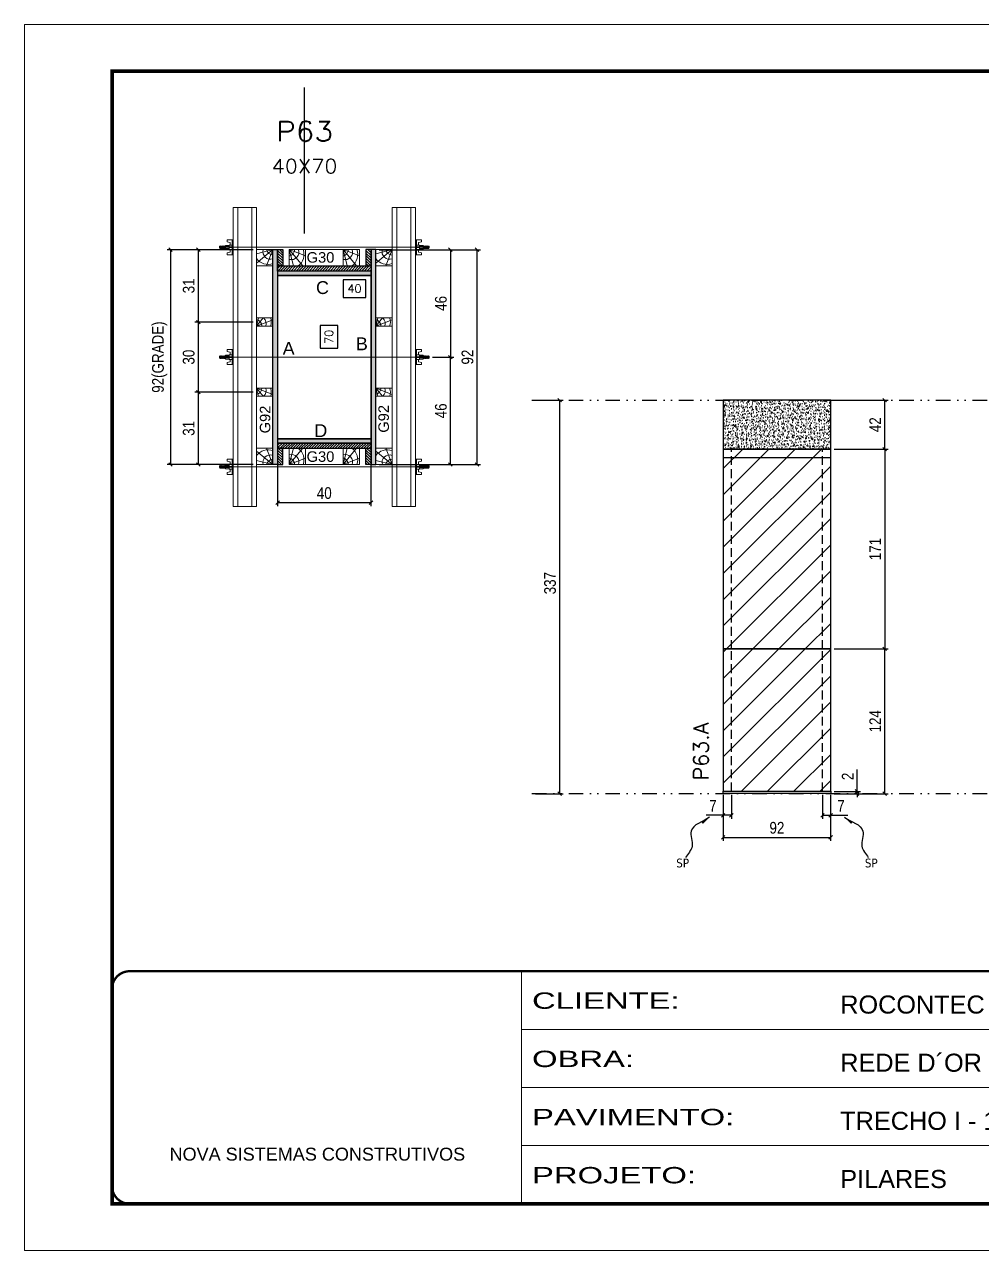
# Model space of a CAD drawing. Extents: x 2949 to 9230, y 1140 to 12527.
# Drawn here: x 7718 to 8537, y 5734 to 6784 of the extents above; entities that cross this region are included whole.
import ezdxf
from ezdxf.enums import TextEntityAlignment as Align

# ---------------------------------------------------------------- set-up
doc = ezdxf.new("R2010")
doc.units = 0
for name, pattern in [('CONTINUO', [0]), ('DASHED', [0.75, 0.5, -0.25]), ('DIVIDE2', [0.625, 0.25, -0.125, 0, -0.125, 0, -0.125]), ('HIDDEN', [0.375, 0.25, -0.125])]:
    doc.linetypes.add(name, pattern=pattern)
for name, color, linetype in [('CHAPA', 1, 'Continuous'), ('COTA', 241, 'Continuous'), ('cotas', 4, 'Continuous'), ('MEIO_PONT', 93, 'Continuous'), ('Nível', 160, 'Continuous'), ('Painéis', 200, 'Continuous'), ('SARR_2.2x7', 40, 'Continuous'), ('SARRAFO', 251, 'Continuous'), ('Sarrafo de Pressão', 42, 'HIDDEN'), ('texto', 7, 'Continuous'), ('Texto de Titulo', 7, 'Continuous'), ('Texto Qtd Sarr', 242, 'Continuous'), ('TEXTO_GERAL', 7, 'Continuous')]:
    doc.layers.add(name, color=color, linetype=linetype)
for name, color, linetype, lineweight in [('Folhas', 255, 'Continuous', 9), ('Hachura', 251, 'Continuous', 9), ('Madeira', 126, 'Continuous', 18), ('Perfil Metálico', 224, 'Continuous', 18), ('SARRAFO DE PRESSAO', 251, 'DASHED', 9), ('Texto Seção', 7, 'Continuous', 15)]:
    doc.layers.add(name, color=color, linetype=linetype, lineweight=lineweight)
doc.styles.add('ARIAL', font='arial.ttf')
doc.styles.add('COTA TECNICA', font='techl___.ttf', dxfattribs={"height": 10})
doc.styles.add('COTA TECNICA 2X', font='techl___.ttf', dxfattribs={"height": 10})
doc.styles.add('COTA TECNICA-50', font='techl___.ttf', dxfattribs={"height": 10})
doc.styles.add('REGUA-120', font='ROMANS.shx', dxfattribs={"height": 15})
doc.styles.add('ROMANS', font='romans.shx')
doc.styles.add('SANSSERIF', font='sas_____.pfb')
doc.styles.get("Standard").update_dxf_attribs({"font": 'arial.ttf'})
doc.styles.add('Tecnologia', font='')
doc.styles.get('Tecnologia').set_extended_font_data('Forgotten Futurist')
doc.dimstyles.new('COTA PAINEL-50', dxfattribs={"dimtxt": 10, "dimasz": 3, "dimexe": 3, "dimexo": 3, "dimgap": 3, "dimtad": 1, "dimdec": 1, "dimzin": 12, "dimdsep": 46, "dimtxsty": 'COTA TECNICA-50', "dimblk1": 'OBLIQUE', "dimblk2": 'OBLIQUE', "dimsah": 1, "dimcen": 0.9, "dimclrd": 4, "dimclre": 4, "dimclrt": 240, "dimadec": 1, "dimazin": 3, "dimtfac": 1, "dimtdec": 1, "dimtmove": 0, "dimatfit": 3, "dimfxl": 1, "dimtolj": 1, "dimtzin": 12, "dimarcsym": 0})
doc.dimstyles.new('PAINEL', dxfattribs={"dimtxt": 10, "dimasz": 3, "dimexe": 3, "dimexo": 3, "dimgap": 3, "dimtad": 1, "dimdec": 1, "dimzin": 12, "dimdsep": 46, "dimtxsty": 'COTA TECNICA', "dimblk1": 'OBLIQUE', "dimblk2": 'OBLIQUE', "dimsah": 1, "dimcen": 0.9, "dimclrd": 4, "dimclre": 4, "dimclrt": 240, "dimadec": 1, "dimazin": 3, "dimtfac": 1, "dimtdec": 1, "dimtmove": 0, "dimatfit": 3, "dimfxl": 1, "dimtolj": 1, "dimtzin": 12, "dimarcsym": 0})
doc.dimstyles.new('SECAO PILAR', dxfattribs={"dimtxt": 10, "dimasz": 3, "dimexe": 3, "dimexo": 3, "dimgap": 3, "dimtad": 1, "dimdec": 1, "dimlfac": 0.5, "dimzin": 12, "dimdsep": 46, "dimtxsty": 'COTA TECNICA 2X', "dimblk1": 'OBLIQUE', "dimblk2": 'OBLIQUE', "dimsah": 1, "dimcen": 0.9, "dimclrd": 256, "dimclre": 256, "dimclrt": 256, "dimadec": 1, "dimazin": 3, "dimtfac": 1, "dimtdec": 1, "dimtmove": 0, "dimatfit": 3, "dimfxl": 1, "dimtolj": 1, "dimtzin": 12, "dimarcsym": 0})
doc.dimstyles.new('SECÇÃO 2', dxfattribs={"dimtxt": 7, "dimasz": 6, "dimexe": 0.18, "dimexo": 2, "dimgap": -4, "dimtad": 3, "dimdec": 1, "dimlfac": 0.5, "dimzin": 12, "dimdsep": 46, "dimtxsty": 'ROMANS', "dimblk": 'ARCHTICK', "dimcen": 0.09, "dimse1": 1, "dimse2": 1, "dimsd1": 1, "dimsd2": 1, "dimclrd": 180, "dimclre": 5, "dimclrt": 1, "dimadec": 0, "dimazin": 3, "dimtfac": 1, "dimtdec": 1, "dimtofl": 0, "dimtmove": 0, "dimatfit": 3, "dimldrblk": 'ARCHTICK', "dimfxl": 1, "dimtolj": 1, "dimtzin": 0, "dimarcsym": 0})
doc.dimstyles.get("Standard").update_dxf_attribs({"dimtxt": 0.18, "dimasz": 0.18, "dimexe": 0.18, "dimexo": 0.0625, "dimgap": 0.09, "dimtad": 0, "dimtih": 1, "dimtoh": 1, "dimdec": 4, "dimzin": 0, "dimdsep": 46, "dimtxsty": 'Standard', "dimcen": 0.09, "dimadec": 0, "dimazin": 0, "dimtfac": 1, "dimtdec": 4, "dimtofl": 0, "dimtmove": 0, "dimatfit": 3, "dimfxl": 1, "dimtolj": 1, "dimtzin": 0, "dimarcsym": 0})
pattern_1 = [(45, (-126071.967, -22713.47), (-11.2253202, 11.2253202), [])]

# ---------------------------------------------------------------- blocks, each defined once
blk = doc.blocks.new('9999999999')
at = {"color": 30, "linetype": 'CONTINUO'}
for p, q in [((98564.6, 34230.2), (98564.6, 34429.4)), ((98564.6, 34379.6), (99584, 34379.6)), ((98564.6, 34329.8), (99488, 34329.8)), ((98564.6, 34280), (99488, 34280))]:
    blk.add_line(p, q, dxfattribs=at)
at = {"color": 30, "linetype": 'CONTINUO', "const_width": 2}
blk.add_lwpolyline([(99584, 34230.2), (99584, 34414.4, 0.414214), (99569, 34429.4), (98229, 34429.4, 0.414214), (98214, 34414.4), (98214, 34245.2, 0.414214), (98229, 34230.2), (99584, 34230.2)], format="xyb", dxfattribs=at)
at = {"layer": 'Folhas'}
blk.add_lwpolyline([(98139, 34190.2), (99624, 34190.2), (99624, 35240.2), (98139, 35240.2)], close=True, dxfattribs=at)
at = {"layer": 'Folhas', "color": 30, "const_width": 3}
blk.add_lwpolyline([(98214, 34230.2), (99584, 34230.2), (99584, 35200.2), (98214, 35200.2)], close=True, dxfattribs=at)
at = {"color": 7, "linetype": 'Continuous', "ltscale": 5, "style": 'ARIAL'}
for s, height, p in [('ROCONTEC', 15.48, (98837.7, 34393.1)), ('REDE D´OR', 15.48, (98837.7, 34343.3)), ('TRECHO I - 1° SUBSOLO', 15.483, (98837.7, 34293.5)), ('NOVA SISTEMAS CONSTRUTIVOS', 11.059, (98263.2, 34267.2)), ('PILARES', 15.48, (98837.7, 34243.7))]:
    blk.add_text(s, height=height, dxfattribs=at).set_placement(p)
at = {"layer": 'Folhas', "color": 7, "style": 'Tecnologia', "width": 1.5}
for s, p in [('CLIENTE:', (98573.7, 34397.2)), ('OBRA:', (98573.7, 34347.3)), ('PAVIMENTO:', (98573.7, 34297.5)), ('PROJETO:', (98573.7, 34247.7))]:
    blk.add_text(s, height=14, dxfattribs=at).set_placement(p)
blk = doc.blocks.new('titulo1')
at = {"layer": 'Defpoints', "color": 252, "linetype": 'HIDDEN', "ltscale": 2}
blk.add_line((0, 0), (0, 125), dxfattribs=at)
at = {"layer": 'Defpoints', "style": 'ROMANS', "oblique": 15}
blk.add_attdef('FOLHA', text='', height=10, dxfattribs=at).set_placement((0, 15.6), align=Align.MIDDLE_CENTER)
at = {"layer": 'Texto Qtd Sarr', "color": 3, "style": 'ROMANS', "oblique": 15}
for tag, height, p in [('TITULO', 17, (0, 71.4)), ('SEÇÃO', 12, (0, 41.5))]:
    blk.add_attdef(tag, text='', height=height, dxfattribs=at).set_placement(p, align=Align.MIDDLE_CENTER)
blk = doc.blocks.new('_Oblique')
at = {"color": 0, "linetype": 'ByBlock', "lineweight": -2}
blk.add_line((-0.5, -0.5), (0.5, 0.5), dxfattribs=at)
blk = doc.blocks.new('*D2286')
at = {"layer": 'cotas', "color": 4, "linetype": 'ByBlock', "lineweight": -2, "transparency": 16777216}
for p, q in [((8155.2, 6462.1), (8178.9, 6462.1)), ((8175.9, 6462.1), (8175.9, 6125.1)), ((8155.2, 6125.1), (8178.9, 6125.1))]:
    blk.add_line(p, q, dxfattribs=at)
at = {"layer": 'Defpoints', "color": 0, "linetype": 'ByBlock', "transparency": 16777216}
for p in [(8152.2, 6462.1), (8152.2, 6125.1), (8175.9, 6125.1)]:
    blk.add_point(p, dxfattribs=at)
at = {"layer": 'cotas', "color": 4, "linetype": 'ByBlock', "lineweight": -2, "transparency": 16777216, "xscale": 3, "yscale": 3, "zscale": 3}
for p, rotation in [((8175.9, 6462.1), 90), ((8175.9, 6125.1), 270)]:
    blk.add_blockref('_Oblique', p, dxfattribs=dict(at, rotation=rotation))
at = {"layer": 'cotas', "color": 240, "linetype": 'ByBlock', "transparency": 16777216, "insert": (8167.7, 6305.4), "char_height": 10, "attachment_point": 5, "rotation": 90, "style": 'COTA TECNICA'}
blk.add_mtext('\\A1;337', dxfattribs=at)
blk = doc.blocks.new('*D1922')
at = {"layer": 'COTA', "color": 180, "lineweight": -2, "transparency": 16777216}
for p, q in [((7985.8, 6526.1), (7970.8, 6526.1)), ((7970.8, 6526.1), (7970.8, 6506.7)), ((7985.8, 6506.7), (7985.8, 6526.1)), ((7970.8, 6506.7), (7985.8, 6506.7))]:
    blk.add_line(p, q, dxfattribs=at)
at = {"layer": 'Defpoints', "color": 0, "transparency": 16777216}
for p in [(7934.3, 6569), (7934.3, 6429), (7989.8, 6429)]:
    blk.add_point(p, dxfattribs=at)
at = {"layer": 'COTA', "color": 1, "transparency": 16777216, "insert": (7978.3, 6516.4), "char_height": 7, "attachment_point": 5, "rotation": 90, "style": 'ROMANS'}
blk.add_mtext('\\A1;70', dxfattribs=at)
blk = doc.blocks.new('_ArchTick')
at = {"color": 0, "linetype": 'ByBlock', "const_width": 0.15}
blk.add_lwpolyline([(-0.5, -0.5), (0.5, 0.5)], dxfattribs=at)
blk = doc.blocks.new('*D1934')
at = {"layer": 'COTA', "lineweight": -2, "transparency": 16777216}
for p, q in [((8021.3, 6591), (8108.1, 6591)), ((8105.1, 6591), (8105.1, 6407)), ((8021.3, 6407), (8108.1, 6407))]:
    blk.add_line(p, q, dxfattribs=at)
at = {"layer": 'Defpoints', "color": 0, "transparency": 16777216}
for p in [(8018.3, 6591), (8018.3, 6407), (8105.1, 6407)]:
    blk.add_point(p, dxfattribs=at)
at = {"layer": 'COTA', "lineweight": -2, "transparency": 16777216, "xscale": 3, "yscale": 3, "zscale": 3}
for p, rotation in [((8105.1, 6591), 90), ((8105.1, 6407), 270)]:
    blk.add_blockref('_Oblique', p, dxfattribs=dict(at, rotation=rotation))
at = {"layer": 'COTA', "transparency": 16777216, "insert": (8097, 6499), "char_height": 10, "attachment_point": 5, "rotation": 90, "style": 'COTA TECNICA 2X'}
blk.add_mtext('\\A1;92', dxfattribs=at)
blk = doc.blocks.new('*D1935')
at = {"layer": 'COTA', "lineweight": -2, "transparency": 16777216}
for p, q in [((8055.3, 6591), (8085.3, 6591)), ((8082.3, 6591), (8082.3, 6499)), ((8067.1, 6499), (8085.3, 6499))]:
    blk.add_line(p, q, dxfattribs=at)
at = {"layer": 'Defpoints', "color": 0, "transparency": 16777216}
for p in [(8052.3, 6591), (8064.1, 6499), (8082.3, 6499)]:
    blk.add_point(p, dxfattribs=at)
at = {"layer": 'COTA', "lineweight": -2, "transparency": 16777216, "xscale": 3, "yscale": 3, "zscale": 3}
for p, rotation in [((8082.3, 6591), 90), ((8082.3, 6499), 270)]:
    blk.add_blockref('_Oblique', p, dxfattribs=dict(at, rotation=rotation))
at = {"layer": 'COTA', "transparency": 16777216, "insert": (8074.2, 6545), "char_height": 10, "attachment_point": 5, "rotation": 90, "style": 'COTA TECNICA 2X'}
blk.add_mtext('\\A1;46', dxfattribs=at)
blk = doc.blocks.new('*D1936')
at = {"layer": 'COTA', "lineweight": -2, "transparency": 16777216}
for p, q in [((8067.1, 6499), (8085.3, 6499)), ((8082.3, 6407), (8082.3, 6499)), ((8055.3, 6407), (8085.3, 6407))]:
    blk.add_line(p, q, dxfattribs=at)
at = {"layer": 'Defpoints', "color": 0, "transparency": 16777216}
for p in [(8064.1, 6499), (8082.3, 6499), (8052.3, 6407)]:
    blk.add_point(p, dxfattribs=at)
at = {"layer": 'COTA', "lineweight": -2, "transparency": 16777216, "xscale": 3, "yscale": 3, "zscale": 3}
for p, rotation in [((8082.3, 6499), 90), ((8082.3, 6407), 270)]:
    blk.add_blockref('_Oblique', p, dxfattribs=dict(at, rotation=rotation))
at = {"layer": 'COTA', "transparency": 16777216, "insert": (8074.2, 6453), "char_height": 10, "attachment_point": 5, "rotation": 90, "style": 'COTA TECNICA 2X'}
blk.add_mtext('\\A1;46', dxfattribs=at)
blk = doc.blocks.new('*D1937')
at = {"layer": 'COTA', "color": 180, "lineweight": -2, "transparency": 16777216}
for p, q in [((8009.8, 6565.2), (7990.5, 6565.2)), ((7990.5, 6565.2), (7990.5, 6550.2)), ((8009.8, 6550.2), (8009.8, 6565.2)), ((7990.5, 6550.2), (8009.8, 6550.2))]:
    blk.add_line(p, q, dxfattribs=at)
at = {"layer": 'Defpoints', "color": 0, "transparency": 16777216}
for p in [(7934.3, 6569), (8014.3, 6569), (8014.3, 6546.2)]:
    blk.add_point(p, dxfattribs=at)
at = {"layer": 'COTA', "color": 1, "transparency": 16777216, "insert": (8000.2, 6557.7), "char_height": 7, "attachment_point": 5, "style": 'ROMANS'}
blk.add_mtext('\\A1;40', dxfattribs=at)
blk = doc.blocks.new('PONTALETE')
at = {"layer": 'Madeira'}
for q in [(2.71, 7), (7, 5.76), (7, 1.74)]:
    blk.add_line((0, 0), q, dxfattribs=at)
blk.add_lwpolyline([(0, 0), (7, 0), (7, 7), (0, 7)], close=True, dxfattribs=at)
for centre, radius, start, end in [((2.04, 0.06), 6.23, 37.2818, 109.0913), ((1.09, 0.9), 3.19, 343.603, 109.9847), ((-0.21, -0.78), 3.09, 14.6322, 86.0383)]:
    blk.add_arc(centre, radius, start, end, dxfattribs=at)
blk = doc.blocks.new('*D1938')
at = {"layer": 'COTA', "lineweight": -2, "transparency": 16777216}
for p, q in [((7913.3, 6591), (7839.6, 6591)), ((7842.6, 6591), (7842.6, 6407)), ((7913.3, 6407), (7839.6, 6407))]:
    blk.add_line(p, q, dxfattribs=at)
at = {"layer": 'Defpoints', "color": 0, "transparency": 16777216}
for p in [(7916.3, 6591), (7842.6, 6407), (7916.3, 6407)]:
    blk.add_point(p, dxfattribs=at)
at = {"layer": 'COTA', "lineweight": -2, "transparency": 16777216, "xscale": 3, "yscale": 3, "zscale": 3}
for p, rotation in [((7842.6, 6591), 90), ((7842.6, 6407), 270)]:
    blk.add_blockref('_Oblique', p, dxfattribs=dict(at, rotation=rotation))
at = {"layer": 'COTA', "transparency": 16777216, "insert": (7833.3, 6499), "char_height": 10, "attachment_point": 5, "rotation": 90, "style": 'COTA TECNICA 2X'}
blk.add_mtext('\\A1;92(GRADE)', dxfattribs=at)
blk = doc.blocks.new('MEIO PONTALETE')
at = {"layer": 'Madeira'}
for q in [(2.71, 7), (3.5, 2.88), (3.5, 0.87)]:
    blk.add_line((0, 0), q, dxfattribs=at)
blk.add_lwpolyline([(0, 0), (3.5, 0), (3.5, 7), (0, 7)], close=True, dxfattribs=at)
for centre, radius, start, end in [((2.04, 0.06), 6.23, 76.4499, 109.0913), ((1.09, 0.9), 3.19, 40.9063, 109.9847), ((-0.21, -0.78), 3.09, 14.6322, 86.0383)]:
    blk.add_arc(centre, radius, start, end, dxfattribs=at)
blk = doc.blocks.new('*D1939')
at = {"layer": 'COTA', "lineweight": -2, "transparency": 16777216}
for p, q in [((7913.3, 6469), (7863.4, 6469)), ((7866.4, 6469), (7866.4, 6407)), ((7913.3, 6407), (7863.4, 6407))]:
    blk.add_line(p, q, dxfattribs=at)
at = {"layer": 'Defpoints', "color": 0, "transparency": 16777216}
for p in [(7916.3, 6469), (7866.4, 6407), (7916.3, 6407)]:
    blk.add_point(p, dxfattribs=at)
at = {"layer": 'COTA', "lineweight": -2, "transparency": 16777216, "xscale": 3, "yscale": 3, "zscale": 3}
for p, rotation in [((7866.4, 6469), 90), ((7866.4, 6407), 270)]:
    blk.add_blockref('_Oblique', p, dxfattribs=dict(at, rotation=rotation))
at = {"layer": 'COTA', "transparency": 16777216, "insert": (7858.2, 6438), "char_height": 10, "attachment_point": 5, "rotation": 90, "style": 'COTA TECNICA 2X'}
blk.add_mtext('\\A1;31', dxfattribs=at)
blk = doc.blocks.new('C')
at = {"layer": 'Hachura', "color": 0}
for p, q in [((0, 3.22), (0, -3.22)), ((0.45, 3.22), (0, 3.22)), ((0.46, 3.16), (0, 3.16)), ((0.46, 3.05), (0, 3.05)), ((0.46, 2.88), (0, 2.88)), ((0, 2.75), (0, -1.16)), ((0.46, 2.65), (0, 2.65)), ((0.46, 2.23), (0, 2.23)), ((0.46, 1.51), (0, 1.51)), ((0.39, 0.49), (0.17, 0.49)), ((0.45, -3.23), (0.45, 3.22)), ((0.45, 3.22), (2.58, 3.22)), ((1.74, 0.97), (0.45, 0.97)), ((1.45, 0.1), (0.45, 0.1)), ((1.35, 1.94), (1.35, 0.96)), ((2.58, 2.39), (1.47, 2.09)), ((1.74, -0.97), (1.74, 0.97)), ((1.74, 0.97), (1.74, 0.84)), ((1.74, 0.97), (1.74, 0.84)), ((1.74, 0.84), (3.35, 0.84)), ((3.35, 0.45), (1.74, 0.45)), ((2.58, 3.22), (2.58, 2.39)), ((3.32, 0.84), (3.32, -0.84)), ((3.35, 0.84), (3.35, -0.84)), ((3.68, 0.45), (3.35, 0.45)), ((3.84, -0.52), (3.35, 0.45)), ((3.35, 0.06), (3.67, -0.57)), ((3.68, 0.45), (4.16, -0.52)), ((3.72, 0.5), (4.25, -0.57)), ((4.37, -0.55), (3.83, 0.53)), ((4.15, 0.45), (3.93, 0.45)), ((4.42, -0.52), (3.93, 0.45)), ((4.15, 0.45), (4.26, 0.45)), ((4.26, 0.45), (4.74, -0.52)), ((4.3, 0.5), (4.83, -0.57)), ((4.95, -0.55), (4.41, 0.53)), ((4.51, 0.45), (4.84, 0.45)), ((5, -0.52), (4.51, 0.45)), ((4.84, 0.45), (5.32, -0.52)), ((4.88, 0.5), (5.41, -0.57)), ((5.53, -0.55), (4.99, 0.53)), ((5.58, -0.52), (5.09, 0.45)), ((5.42, 0.45), (5.09, 0.45)), ((5.58, -0.52), (5.09, 0.45)), ((5.42, 0.45), (5.74, -0.19)), ((5.46, 0.5), (5.74, -0.07)), ((5.74, 0.19), (5.57, 0.53)), ((5.74, 0.32), (5.68, 0.45)), ((5.68, 0.45), (5.74, 0.45)), ((5.74, 0.45), (5.9, 0.29)), ((5.74, 0.45), (5.74, -0.52)), ((5.9, -0.36), (5.9, 0.29)), ((0.45, 0), (0, 0)), ((0.46, -1.52), (0, -1.52)), ((0.46, -2.23), (0, -2.23)), ((0.46, -2.65), (0, -2.65)), ((0.46, -2.88), (0, -2.88)), ((0.46, -3.05), (0, -3.05)), ((0.46, -3.16), (0, -3.16)), ((0, -3.22), (2.57, -3.22)), ((0.08, -0.48), (0.29, -0.48)), ((0.29, -0.48), (0.4, -0.48)), ((0.45, 0), (0.45, -0.97)), ((0.45, -0.16), (1.45, -0.16)), ((0.45, -0.65), (0.45, -0.32)), ((0.45, -3.23), (0.45, -0.65)), ((0.45, -0.97), (1.74, -0.97)), ((1.35, -1.94), (1.35, -0.97)), ((2.58, -2.39), (1.47, -2.1)), ((3.35, -0.32), (1.74, -0.32)), ((3.35, -0.84), (1.74, -0.84)), ((2.58, -3.23), (2.58, -2.39)), ((3.35, -0.07), (3.58, -0.52)), ((3.35, -0.52), (3.58, -0.52)), ((3.84, -0.52), (4.16, -0.52)), ((4.42, -0.52), (4.74, -0.52)), ((4.63, -0.52), (4.74, -0.52)), ((5, -0.52), (5.32, -0.52)), ((5.58, -0.52), (5.74, -0.52)), ((5.74, -0.52), (5.9, -0.36)), ((5.74, -0.52), (5.74, -0.52))]:
    blk.add_line(p, q, dxfattribs=at)
for centre, radius, start, end in [((1.52, 1.94), 0.161, 104.7436, 180), ((1.44, -0.03), 0.129, 272.695, 87.305), ((3.81, 0.39), 0.143, 25.5688, 154.4312), ((4.39, 0.39), 0.143, 25.5688, 154.4312), ((4.97, 0.39), 0.143, 25.5688, 154.4312), ((5.55, 0.39), 0.143, 25.5688, 154.4312), ((0.17, -0.37), 0.174, 221.744, 317.8592), ((1.52, -1.94), 0.161, 180, 255.2564), ((3.71, -0.4), 0.174, 222.1408, 318.256), ((4.29, -0.4), 0.174, 222.1408, 318.256), ((4.87, -0.4), 0.174, 222.1408, 318.256), ((5.45, -0.4), 0.174, 222.1408, 318.256), ((5.61, -0.4), 0.174, 317.8592, 318.256)]:
    blk.add_arc(centre, radius, start, end, dxfattribs=at)
blk = doc.blocks.new('*D1940')
at = {"layer": 'COTA', "lineweight": -2, "transparency": 16777216}
for p, q in [((7913.3, 6591), (7863.4, 6591)), ((7866.4, 6591), (7866.4, 6529)), ((7913.3, 6529), (7863.4, 6529))]:
    blk.add_line(p, q, dxfattribs=at)
at = {"layer": 'Defpoints', "color": 0, "transparency": 16777216}
for p in [(7916.3, 6591), (7866.4, 6529), (7916.3, 6529)]:
    blk.add_point(p, dxfattribs=at)
at = {"layer": 'COTA', "lineweight": -2, "transparency": 16777216, "xscale": 3, "yscale": 3, "zscale": 3}
for p, rotation in [((7866.4, 6591), 90), ((7866.4, 6529), 270)]:
    blk.add_blockref('_Oblique', p, dxfattribs=dict(at, rotation=rotation))
at = {"layer": 'COTA', "transparency": 16777216, "insert": (7858.2, 6560), "char_height": 10, "attachment_point": 5, "rotation": 90, "style": 'COTA TECNICA 2X'}
blk.add_mtext('\\A1;31', dxfattribs=at)
blk = doc.blocks.new('*D1941')
at = {"layer": 'COTA', "lineweight": -2, "transparency": 16777216}
for p, q in [((7913.3, 6529), (7863.4, 6529)), ((7866.4, 6529), (7866.4, 6469)), ((7913.3, 6469), (7863.4, 6469))]:
    blk.add_line(p, q, dxfattribs=at)
at = {"layer": 'Defpoints', "color": 0, "transparency": 16777216}
for p in [(7916.3, 6529), (7866.4, 6469), (7916.3, 6469)]:
    blk.add_point(p, dxfattribs=at)
at = {"layer": 'COTA', "lineweight": -2, "transparency": 16777216, "xscale": 3, "yscale": 3, "zscale": 3}
for p, rotation in [((7866.4, 6529), 90), ((7866.4, 6469), 270)]:
    blk.add_blockref('_Oblique', p, dxfattribs=dict(at, rotation=rotation))
at = {"layer": 'COTA', "transparency": 16777216, "insert": (7858.2, 6499), "char_height": 10, "attachment_point": 5, "rotation": 90, "style": 'COTA TECNICA 2X'}
blk.add_mtext('\\A1;30', dxfattribs=at)
blk = doc.blocks.new('*D2290')
at = {"layer": 'COTA', "lineweight": -2, "transparency": 16777216}
for p, q in [((7934.3, 6422.4), (7934.3, 6371.4)), ((8014.3, 6422.4), (8014.3, 6371.4)), ((7934.3, 6374.4), (8014.3, 6374.4))]:
    blk.add_line(p, q, dxfattribs=at)
at = {"layer": 'Defpoints', "color": 0, "transparency": 16777216}
for p in [(7934.3, 6425.4), (8014.3, 6425.4), (8014.3, 6374.4)]:
    blk.add_point(p, dxfattribs=at)
at = {"layer": 'COTA', "lineweight": -2, "transparency": 16777216, "xscale": 3, "yscale": 3, "zscale": 3, "rotation": 180}
blk.add_blockref('_Oblique', (7934.3, 6374.4), dxfattribs=at)
at = {"layer": 'COTA', "lineweight": -2, "transparency": 16777216, "xscale": 3, "yscale": 3, "zscale": 3}
blk.add_blockref('_Oblique', (8014.3, 6374.4), dxfattribs=at)
at = {"layer": 'COTA', "transparency": 16777216, "insert": (7974.3, 6382.5), "char_height": 10, "attachment_point": 5, "style": 'COTA TECNICA 2X'}
blk.add_mtext('\\A1;40', dxfattribs=at)
blk = doc.blocks.new('*D1457')
at = {"layer": 'COTA', "color": 4, "lineweight": -2, "transparency": 16777216}
for p, q in [((8316, 6124.1), (8316, 6084.7)), ((8408, 6124.1), (8408, 6084.7)), ((8316, 6087.7), (8408, 6087.7))]:
    blk.add_line(p, q, dxfattribs=at)
at = {"layer": 'Defpoints', "color": 0, "transparency": 16777216}
for p in [(8316, 6127.1), (8408, 6127.1), (8408, 6087.7)]:
    blk.add_point(p, dxfattribs=at)
at = {"layer": 'COTA', "color": 4, "lineweight": -2, "transparency": 16777216, "xscale": 3, "yscale": 3, "zscale": 3, "rotation": 180}
blk.add_blockref('_Oblique', (8316, 6087.7), dxfattribs=at)
at = {"layer": 'COTA', "color": 4, "lineweight": -2, "transparency": 16777216, "xscale": 3, "yscale": 3, "zscale": 3}
blk.add_blockref('_Oblique', (8408, 6087.7), dxfattribs=at)
at = {"layer": 'COTA', "color": 240, "transparency": 16777216, "insert": (8362, 6095.8), "char_height": 10, "attachment_point": 5, "style": 'COTA TECNICA'}
blk.add_mtext('\\A1;92', dxfattribs=at)
blk = doc.blocks.new('*D1458')
at = {"layer": 'COTA', "color": 4, "lineweight": -2, "transparency": 16777216}
for p, q in [((8411, 6462.1), (8457.3, 6462.1)), ((8454.3, 6420.1), (8454.3, 6462.1)), ((8411, 6420.1), (8457.3, 6420.1))]:
    blk.add_line(p, q, dxfattribs=at)
at = {"layer": 'Defpoints', "color": 0, "transparency": 16777216}
for p in [(8408, 6462.1), (8454.3, 6462.1), (8408, 6420.1)]:
    blk.add_point(p, dxfattribs=at)
at = {"layer": 'COTA', "color": 4, "lineweight": -2, "transparency": 16777216, "xscale": 3, "yscale": 3, "zscale": 3}
for p, rotation in [((8454.3, 6462.1), 90), ((8454.3, 6420.1), 270)]:
    blk.add_blockref('_Oblique', p, dxfattribs=dict(at, rotation=rotation))
at = {"layer": 'COTA', "color": 240, "transparency": 16777216, "insert": (8446.2, 6441.1), "char_height": 10, "attachment_point": 5, "rotation": 90, "style": 'COTA TECNICA'}
blk.add_mtext('\\A1;42', dxfattribs=at)
blk = doc.blocks.new('*D1459')
at = {"layer": 'COTA', "color": 4, "lineweight": -2, "transparency": 16777216}
for p, q in [((8316, 6122.1), (8316, 6103.6)), ((8323, 6124.1), (8323, 6103.6)), ((8316, 6106.6), (8301.3, 6106.6)), ((8323, 6106.6), (8316, 6106.6))]:
    blk.add_line(p, q, dxfattribs=at)
at = {"layer": 'Defpoints', "color": 0, "transparency": 16777216}
for p in [(8316, 6125.1), (8323, 6127.1), (8316, 6106.6)]:
    blk.add_point(p, dxfattribs=at)
at = {"layer": 'COTA', "color": 4, "lineweight": -2, "transparency": 16777216, "xscale": 3, "yscale": 3, "zscale": 3, "rotation": 180}
blk.add_blockref('_Oblique', (8316, 6106.6), dxfattribs=at)
at = {"layer": 'COTA', "color": 4, "lineweight": -2, "transparency": 16777216, "xscale": 3, "yscale": 3, "zscale": 3}
blk.add_blockref('_Oblique', (8323, 6106.6), dxfattribs=at)
at = {"layer": 'COTA', "color": 240, "transparency": 16777216, "insert": (8307.2, 6114.7), "char_height": 10, "attachment_point": 5, "style": 'COTA TECNICA-50'}
blk.add_mtext('\\A1;7', dxfattribs=at)
blk = doc.blocks.new('*D1460')
at = {"layer": 'COTA', "color": 4, "lineweight": -2, "transparency": 16777216}
for p, q in [((8401, 6124.1), (8401, 6103.6)), ((8408, 6122.1), (8408, 6103.6)), ((8401, 6106.6), (8408, 6106.6)), ((8408, 6106.6), (8422.8, 6106.6))]:
    blk.add_line(p, q, dxfattribs=at)
at = {"layer": 'Defpoints', "color": 0, "transparency": 16777216}
for p in [(8401, 6127.1), (8408, 6125.1), (8408, 6106.6)]:
    blk.add_point(p, dxfattribs=at)
at = {"layer": 'COTA', "color": 4, "lineweight": -2, "transparency": 16777216, "xscale": 3, "yscale": 3, "zscale": 3, "rotation": 180}
blk.add_blockref('_Oblique', (8401, 6106.6), dxfattribs=at)
at = {"layer": 'COTA', "color": 4, "lineweight": -2, "transparency": 16777216, "xscale": 3, "yscale": 3, "zscale": 3}
blk.add_blockref('_Oblique', (8408, 6106.6), dxfattribs=at)
at = {"layer": 'COTA', "color": 240, "transparency": 16777216, "insert": (8416.9, 6114.7), "char_height": 10, "attachment_point": 5, "style": 'COTA TECNICA-50'}
blk.add_mtext('\\A1;7', dxfattribs=at)
blk = doc.blocks.new('*D1461')
at = {"layer": 'COTA', "color": 4, "lineweight": -2, "transparency": 16777216}
for p, q in [((8411, 6249.1), (8457.3, 6249.1)), ((8454.3, 6125.1), (8454.3, 6249.1)), ((8411, 6125.1), (8457.3, 6125.1))]:
    blk.add_line(p, q, dxfattribs=at)
at = {"layer": 'Defpoints', "color": 0, "transparency": 16777216}
for p in [(8408, 6249.1), (8454.3, 6249.1), (8408, 6125.1)]:
    blk.add_point(p, dxfattribs=at)
at = {"layer": 'COTA', "color": 4, "lineweight": -2, "transparency": 16777216, "xscale": 3, "yscale": 3, "zscale": 3}
for p, rotation in [((8454.3, 6249.1), 90), ((8454.3, 6125.1), 270)]:
    blk.add_blockref('_Oblique', p, dxfattribs=dict(at, rotation=rotation))
at = {"layer": 'COTA', "color": 240, "transparency": 16777216, "insert": (8446.2, 6187.1), "char_height": 10, "attachment_point": 5, "rotation": 90, "style": 'COTA TECNICA-50'}
blk.add_mtext('\\A1;124', dxfattribs=at)
blk = doc.blocks.new('*D1462')
at = {"layer": 'COTA', "color": 4, "lineweight": -2, "transparency": 16777216}
for p, q in [((8430.6, 6127.1), (8430.6, 6145.9)), ((8411, 6127.1), (8433.6, 6127.1)), ((8411, 6125.1), (8433.6, 6125.1)), ((8430.6, 6125.1), (8430.6, 6127.1)), ((8430.6, 6125.1), (8430.6, 6122.1))]:
    blk.add_line(p, q, dxfattribs=at)
at = {"layer": 'Defpoints', "color": 0, "transparency": 16777216}
for p in [(8408, 6127.1), (8408, 6125.1), (8430.6, 6125.1)]:
    blk.add_point(p, dxfattribs=at)
at = {"layer": 'COTA', "color": 4, "lineweight": -2, "transparency": 16777216, "xscale": 3, "yscale": 3, "zscale": 3}
for p, rotation in [((8430.6, 6127.1), 270), ((8430.6, 6125.1), 90)]:
    blk.add_blockref('_Oblique', p, dxfattribs=dict(at, rotation=rotation))
at = {"layer": 'COTA', "color": 240, "transparency": 16777216, "insert": (8422.6, 6139.9), "char_height": 10, "attachment_point": 5, "rotation": 90, "style": 'COTA TECNICA-50'}
blk.add_mtext('\\A1;2', dxfattribs=at)
blk = doc.blocks.new('*D1463')
at = {"layer": 'COTA', "color": 4, "linetype": 'ByBlock', "lineweight": -2, "transparency": 16777216}
for p, q in [((8411, 6420.1), (8457.3, 6420.1)), ((8454.3, 6420.1), (8454.3, 6249.1)), ((8411, 6249.1), (8457.3, 6249.1))]:
    blk.add_line(p, q, dxfattribs=at)
at = {"layer": 'Defpoints', "color": 0, "linetype": 'ByBlock', "transparency": 16777216}
for p in [(8408, 6420.1), (8408, 6249.1), (8454.3, 6249.1)]:
    blk.add_point(p, dxfattribs=at)
at = {"layer": 'COTA', "color": 4, "linetype": 'ByBlock', "lineweight": -2, "transparency": 16777216, "xscale": 3, "yscale": 3, "zscale": 3}
for p, rotation in [((8454.3, 6420.1), 90), ((8454.3, 6249.1), 270)]:
    blk.add_blockref('_Oblique', p, dxfattribs=dict(at, rotation=rotation))
at = {"layer": 'COTA', "color": 240, "linetype": 'ByBlock', "transparency": 16777216, "insert": (8446.2, 6334.6), "char_height": 10, "attachment_point": 5, "rotation": 90, "style": 'COTA TECNICA'}
blk.add_mtext('\\A1;171', dxfattribs=at)

msp = doc.modelspace()

# ---------------------------------------------------------------- hatches: boundary and pattern name
at = {"layer": 'COTA', "linetype": 'ByBlock'}
h = msp.add_hatch(dxfattribs=at)
h.set_pattern_fill('AR-CONC', color=256, scale=0.03)
h.set_pattern_definition([(50, (-123095.7396, -22715.2705), (5.46554007, -0.47817257), [0.5715, -6.2865]), (355, (-123095.7396, -22715.2705), (-1.05730264, 5.73170536), [0.4572, -5.02921753]), (100.4514447, (-123095.284, -22715.3104), (4.40823741, 5.25353256), [0.48570026, -5.34270734]), (46.1842, (-123095.7396, -22713.7465), (8.13237123, -1.26126984), [0.85725, -9.42975]), (96.6355576, (-123095.062, -22713.852), (7.122124, 7.42278374), [0.7285507, -8.01406824]), (351.184151, (-123095.7396, -22713.7465), (7.122124, 7.42278374), [0.685799, -7.54379196]), (21, (-123094.9776, -22714.1275), (4.54843174, -3.06795595), [0.5715, -6.2865]), (326, (-123094.9776, -22714.1275), (1.85406085, 5.52563898), [0.4572, -5.0292]), (71.451445, (-123094.5985, -22714.383), (6.40249258, 2.45768307), [0.48570026, -5.34269813]), (37.5, (-123095.7396, -22715.2705), (0.092658098, 2.536651166), [0, -4.96824, 0, -5.1054, 0, -5.04825]), (7.5, (-123095.7396, -22715.2705), (2.004589875, 3.005417245), [0, -2.91084, 0, -4.85394, 0, -1.92405]), (327.5, (-123097.4388, -22715.2705), (4.067717855, -0.17186232), [0, -1.905, 0, -5.9436, 0, -7.8867]), (317.5, (-123098.201, -22715.2705), (4.44387544, 0.76279473), [0, -2.4765, 0, -3.94716, 0, -5.6007])])
h.paths.add_polyline_path([(8316.04, 6420.14), (8408.04, 6420.14), (8408.04, 6462.14), (8316.04, 6462.14)])
at = {"layer": 'Hachura'}
h = msp.add_hatch(color=256, dxfattribs=at)
h.dxf.hatch_style = 1
h.paths.add_polyline_path([(7934.33, 6407.04), (7930.33, 6407.04), (7930.33, 6591.04), (7934.33, 6591.04)])
h = msp.add_hatch(color=256, dxfattribs=at)
h.dxf.hatch_style = 1
h.paths.add_polyline_path([(7934.33, 6407.04), (7930.33, 6407.04), (7930.33, 6591.04), (7934.33, 6591.04)])
h = msp.add_hatch(dxfattribs=at)
h.set_pattern_fill('ANSI31', color=256, scale=0.5, angle=90, style=0)
h.set_pattern_definition([(135, (-14957.0793, 15714.989), (-1.12253202, -1.12253202), [])])
h.paths.add_polyline_path([(7934.33, 6577.04), (7938.73, 6577.04), (7938.73, 6591.04), (7934.33, 6591.04)])
h = msp.add_hatch(dxfattribs=at)
h.set_pattern_fill('ANSI31', color=256, scale=0.5, angle=90, style=0)
h.set_pattern_definition([(135, (-14915.0793, 15714.989), (-1.12253202, -1.12253202), [])])
h.paths.add_polyline_path([(8014.33, 6577.04), (8009.93, 6577.04), (8009.93, 6591.04), (8014.33, 6591.04)])
h = msp.add_hatch(color=256, dxfattribs=at)
h.dxf.hatch_style = 1
h.paths.add_polyline_path([(8014.33, 6407.04), (8018.33, 6407.04), (8018.33, 6591.04), (8014.33, 6591.04)])
h = msp.add_hatch(color=256, dxfattribs=at)
h.dxf.hatch_style = 1
h.paths.add_polyline_path([(8014.33, 6407.04), (8018.33, 6407.04), (8018.33, 6591.04), (8014.33, 6591.04)])
h = msp.add_hatch(dxfattribs=at)
h.set_pattern_fill('ANSI31', color=256, scale=0.5, style=0)
h.set_pattern_definition([(45, (17108.2807, 29502.0454), (-1.12253202, 1.12253202), [])])
h.paths.add_polyline_path([(8014.33, 6572.64), (8014.33, 6577.04), (7934.33, 6577.04), (7934.33, 6572.64)])
h = msp.add_hatch(color=256, dxfattribs=at)
h.dxf.hatch_style = 1
h.paths.add_polyline_path([(7934.33, 6572.64), (7934.33, 6569.04), (8014.33, 6569.04), (8014.33, 6572.64)])
h = msp.add_hatch(color=256, dxfattribs=at)
h.dxf.hatch_style = 1
h.paths.add_polyline_path([(7934.33, 6572.64), (7934.33, 6569.04), (8014.33, 6569.04), (8014.33, 6572.64)])
h = msp.add_hatch(color=256, dxfattribs=at)
h.dxf.hatch_style = 1
h.paths.add_polyline_path([(7934.33, 6429.04), (7934.33, 6425.44), (8014.33, 6425.44), (8014.33, 6429.04)])
h = msp.add_hatch(color=256, dxfattribs=at)
h.dxf.hatch_style = 1
h.paths.add_polyline_path([(7934.33, 6429.04), (7934.33, 6425.44), (8014.33, 6425.44), (8014.33, 6429.04)])
h = msp.add_hatch(dxfattribs=at)
h.set_pattern_fill('ANSI31', color=256, scale=0.5, style=0)
h.set_pattern_definition([(45, (17108.2807, 29528.0454), (-1.12253202, 1.12253202), [])])
h.paths.add_polyline_path([(8014.33, 6425.44), (8014.33, 6421.04), (7934.33, 6421.04), (7934.33, 6425.44)])
h = msp.add_hatch(dxfattribs=at)
h.set_pattern_fill('ANSI31', color=256, scale=0.5, angle=90, style=0)
h.set_pattern_definition([(135, (-14957.0793, 15909.989), (-1.12253202, -1.12253202), [])])
h.paths.add_polyline_path([(7934.33, 6421.04), (7938.73, 6421.04), (7938.73, 6407.04), (7934.33, 6407.04)])
h = msp.add_hatch(dxfattribs=at)
h.set_pattern_fill('ANSI31', color=256, scale=0.5, angle=90, style=0)
h.set_pattern_definition([(135, (-14915.0793, 15909.989), (-1.12253202, -1.12253202), [])])
h.paths.add_polyline_path([(8014.33, 6421.04), (8009.93, 6421.04), (8009.93, 6407.04), (8014.33, 6407.04)])
at = {"layer": 'Hachura', "linetype": 'ByBlock'}
h = msp.add_hatch(dxfattribs=at)
h.set_pattern_fill('ANSI31', color=256, scale=5)
h.set_pattern_definition(pattern_1)
h.paths.add_polyline_path([(8408.04, 6420.14), (8316.04, 6420.14), (8316.04, 6249.14), (8408.04, 6249.14)])
h = msp.add_hatch(dxfattribs=at)
h.set_pattern_fill('ANSI31', color=256, scale=5)
h.set_pattern_definition(pattern_1)
h.paths.add_polyline_path([(8408.04, 6249.14), (8316.04, 6249.14), (8316.04, 6127.14), (8408.04, 6127.14)])

# ---------------------------------------------------------------- linework, layer by layer
at = {"layer": 'CHAPA'}
for points in [[(7934.33, 6407.04), (7930.33, 6407.04), (7930.33, 6591.04), (7934.33, 6591.04)], [(7934.33, 6407.04), (7930.33, 6407.04), (7930.33, 6591.04), (7934.33, 6591.04)], [(8014.33, 6407.04), (8018.33, 6407.04), (8018.33, 6591.04), (8014.33, 6591.04)], [(8014.33, 6407.04), (8018.33, 6407.04), (8018.33, 6591.04), (8014.33, 6591.04)], [(7934.33, 6572.64), (7934.33, 6569.04), (8014.33, 6569.04), (8014.33, 6572.64)], [(7934.33, 6572.64), (7934.33, 6569.04), (8014.33, 6569.04), (8014.33, 6572.64)], [(7934.33, 6429.04), (7934.33, 6425.44), (8014.33, 6425.44), (8014.33, 6429.04)], [(7934.33, 6429.04), (7934.33, 6425.44), (8014.33, 6425.44), (8014.33, 6429.04)]]:
    msp.add_lwpolyline(points, close=True, dxfattribs=at)
at = {"layer": 'COTA', "linetype": 'ByBlock'}
msp.add_lwpolyline([(8316.04, 6420.14), (8408.04, 6420.14), (8408.04, 6462.14), (8316.04, 6462.14)], close=True, dxfattribs=at)
at = {"layer": 'Hachura'}
for p, q in [((7885.53, 6593.04), (8059.33, 6593.05)), ((7885.53, 6499.04), (8059.33, 6499.03)), ((7885.53, 6405.04), (8059.33, 6405.03))]:
    msp.add_line(p, q, dxfattribs=at)
at = {"layer": 'Madeira'}
for points in [[(7930.33, 6407.04), (7916.33, 6407.04), (7916.33, 6591.04), (7930.33, 6591.04)], [(7944.33, 6591.04), (7944.33, 6577.04), (8004.33, 6577.04), (8004.33, 6591.04)], [(8018.33, 6407.04), (8032.33, 6407.04), (8032.33, 6591.04), (8018.33, 6591.04)], [(7944.33, 6407.04), (7944.33, 6421.04), (8004.33, 6421.04), (8004.33, 6407.04)]]:
    msp.add_lwpolyline(points, close=True, dxfattribs=at)
at = {"layer": 'Nível', "color": 4, "linetype": 'DIVIDE2', "ltscale": 50}
for p, q in [((8152.19, 6462.14), (9162.53, 6462.14)), ((8152.19, 6125.14), (9162.53, 6125.14))]:
    msp.add_line(p, q, dxfattribs=at)
at = {"layer": 'Painéis'}
for points in [[(8014.33, 6569.04), (7934.33, 6569.04), (7934.33, 6429.04), (8014.33, 6429.04)], [(8316.04, 6249.14), (8408.04, 6249.14), (8408.04, 6420.14), (8316.04, 6420.14)], [(8316.04, 6127.14), (8408.04, 6127.14), (8408.04, 6249.14), (8316.04, 6249.14)], [(8316.04, 6127.14), (8408.04, 6127.14), (8408.04, 6125.14), (8316.04, 6125.14)]]:
    msp.add_lwpolyline(points, close=True, dxfattribs=at)
at = {"layer": 'Perfil Metálico'}
for points in [[(7896.33, 6371.04), (7916.33, 6371.04), (7916.33, 6627.04), (7896.33, 6627.04)], [(7912.33, 6627.04), (7900.33, 6627.04), (7900.33, 6371.04), (7912.33, 6371.04)], [(8052.33, 6371.04), (8032.33, 6371.04), (8032.33, 6627.04), (8052.33, 6627.04)], [(8036.33, 6627.04), (8048.33, 6627.04), (8048.33, 6371.04), (8036.33, 6371.04)]]:
    msp.add_lwpolyline(points, close=True, dxfattribs=at)
at = {"layer": 'SARR_2.2x7'}
msp.add_line((8316.04, 6413.14), (8408.04, 6413.14), dxfattribs=at)
at = {"layer": 'SARRAFO'}
for points in [[(7938.73, 6591.04), (7938.73, 6577.04), (7934.33, 6577.04), (7934.33, 6591.04)], [(8009.93, 6591.04), (8009.93, 6577.04), (8014.33, 6577.04), (8014.33, 6591.04)], [(7934.33, 6577.04), (8014.33, 6577.04), (8014.33, 6572.64), (7934.33, 6572.64)], [(7934.33, 6421.04), (8014.33, 6421.04), (8014.33, 6425.44), (7934.33, 6425.44)], [(7938.73, 6407.04), (7938.73, 6421.04), (7934.33, 6421.04), (7934.33, 6407.04)], [(8009.93, 6407.04), (8009.93, 6421.04), (8014.33, 6421.04), (8014.33, 6407.04)]]:
    msp.add_lwpolyline(points, close=True, dxfattribs=at)
at = {"layer": 'Sarrafo de Pressão', "ltscale": 30}
for p, q in [((8323.04, 6249.14), (8323.04, 6420.14)), ((8401.04, 6249.14), (8401.04, 6420.14)), ((8323.04, 6127.14), (8323.04, 6249.14)), ((8401.04, 6127.14), (8401.04, 6249.14))]:
    msp.add_line(p, q, dxfattribs=at)

# ---------------------------------------------------------------- block references
at = {"layer": 'Hachura', "linetype": 'Continuous', "yscale": 2, "zscale": 2, "rotation": 180}
for p, xscale in [((7896.33, 6593.04), 2), ((8052.33, 6593.04), -2)]:
    msp.add_blockref('C', p, dxfattribs=dict(at, xscale=xscale))
at = {"layer": 'Hachura', "linetype": 'Continuous', "yscale": 2, "zscale": 2}
for p, xscale in [((7896.33, 6499.04), -2), ((8052.33, 6499.04), 2), ((7896.33, 6405.04), -2), ((8052.33, 6405.04), 2)]:
    msp.add_blockref('C', p, dxfattribs=dict(at, xscale=xscale))
at = {"layer": 'MEIO_PONT'}
for name, p, xscale, yscale, zscale, rotation in [('PONTALETE', (7930.33, 6591.04), 2, 2, 2, 180), ('PONTALETE', (7944.33, 6591.04), 2, 2, 2, 270), ('PONTALETE', (7990.33, 6591.04), 2, 2, 2, 270), ('PONTALETE', (8032.33, 6591.04), 2, 2, 2, 180), ('MEIO PONTALETE', (7916.33, 6525.54), -1.999999997962732, 1.999999997962732, 1.999999997962732, 270), ('MEIO PONTALETE', (8018.33, 6525.54), -1.999999997962732, 1.999999997962732, 1.999999997962732, 270), ('MEIO PONTALETE', (7916.33, 6472.54), 1.999999997962732, 1.999999997962732, 1.999999997962732, 270), ('MEIO PONTALETE', (8018.33, 6472.54), 1.999999997962732, 1.999999997962732, 1.999999997962732, 270), ('PONTALETE', (7944.33, 6407.04), -2, 2, 2, 270), ('PONTALETE', (7990.33, 6407.04), -2, 2, 2, 270)]:
    msp.add_blockref(name, p, dxfattribs=dict(at, xscale=xscale, yscale=yscale, zscale=zscale, rotation=rotation))
at = {"layer": 'MEIO_PONT', "xscale": -2, "yscale": 2, "zscale": 2}
for p in [(7930.33, 6407.04), (8032.33, 6407.04)]:
    msp.add_blockref('PONTALETE', p, dxfattribs=at)
at = {"layer": 'SARRAFO DE PRESSAO', "color": 6, "linetype": 'ByBlock'}
msp.add_blockref('9999999999', (-90421.44, -28456.35), dxfattribs=at)
at = {"layer": 'Texto Seção'}
ref = msp.add_blockref('titulo1', (7957.39, 6604.91), dxfattribs=at)
ref.add_attrib('TITULO', 'P63', dxfattribs={"layer": 'Texto de Titulo', "color": 7, "height": 17, "style": 'ROMANS', "width": 1.1}).set_placement((7957.39, 6692.41), align=Align.MIDDLE_CENTER)
ref.add_attrib('SEÇÃO', '40X70', dxfattribs={"layer": 'Texto de Titulo', "color": 7, "height": 12, "style": 'ROMANS', "width": 1.1}).set_placement((7957.39, 6662.41), align=Align.MIDDLE_CENTER)

# ---------------------------------------------------------------- texts
at = {"layer": 'texto', "color": 0, "char_height": 7.5, "attachment_point": 5}
for insert in [(8281.26, 6065.65), (8442.82, 6065.65)]:
    msp.add_mtext('{\\fTahoma|b0|i0|c0|p34;\\C4;SP}', dxfattribs=dict(at, insert=insert))
at = {"layer": 'Texto Seção', "insert": (8303.42, 6136.39), "char_height": 13, "width": 285.3299, "attachment_point": 7, "rotation": 90, "style": 'REGUA-120'}
msp.add_mtext('P63.A', dxfattribs=at)
at = {"layer": 'TEXTO_GERAL', "style": 'ARIAL'}
for s, p in [('C', (7972.74, 6558.54)), ('A', (7943.79, 6506.48)), ('B', (8006.5, 6510.4)), ('D', (7971.33, 6436.04))]:
    msp.add_text(s, height=11, dxfattribs=at).set_placement(p, align=Align.MIDDLE_CENTER)
at = {"layer": 'TEXTO_GERAL', "color": 0, "linetype": 'Continuous', "style": 'SANSSERIF'}
for p in [(7923.6, 6433.7), (8025.16, 6434.25)]:
    msp.add_text('G92', height=9, rotation=90, dxfattribs=at).set_placement(p, align=Align.MIDDLE_LEFT)
at = {"layer": 'TEXTO_GERAL', "color": 0, "linetype": 'Continuous', "char_height": 9, "width": 285.3299, "style": 'SANSSERIF'}
for insert, attachment_point in [((7959.18, 6588.89), 1), ((7959.18, 6409.18), 7)]:
    msp.add_mtext('G30', dxfattribs=dict(at, insert=insert, attachment_point=attachment_point))

# ---------------------------------------------------------------- dimensions: what is measured, and where the dimension line sits
at = {"layer": 'COTA'}
dim = msp.add_linear_dim(base=(7842.55, 6407.04), p1=(7916.33, 6591.04), p2=(7916.33, 6407.04), angle=270, text='<>(GRADE)', dimstyle='SECAO PILAR', dxfattribs=at)
dim.commit()
dim.dimension.update_dxf_attribs({"geometry": '*D1938', "text_midpoint": (7833.33, 6499.04)})
for base, p1, p2, angle, dimstyle, picture, middle in [((7866.39, 6529.04), (7916.33, 6591.04), (7916.33, 6529.04), 270, 'SECAO PILAR', '*D1940', (7858.17, 6560.04)), ((8105.1, 6407.04), (8018.33, 6591.04), (8018.33, 6407.04), 270, 'SECAO PILAR', '*D1934', (8097.02, 6499.04)), ((8082.33, 6499.04), (8052.33, 6591.04), (8064.13, 6499.04), 270, 'SECAO PILAR', '*D1935', (8074.23, 6545.04)), ((7866.39, 6469.04), (7916.33, 6529.04), (7916.33, 6469.04), 270, 'SECAO PILAR', '*D1941', (7858.17, 6499.04)), ((8082.33, 6499.04), (8052.33, 6407.04), (8064.13, 6499.04), 90, 'SECAO PILAR', '*D1936', (8074.23, 6453.04)), ((7866.39, 6407.04), (7916.33, 6469.04), (7916.33, 6407.04), 270, 'SECAO PILAR', '*D1939', (7858.17, 6438.04)), ((8454.28, 6249.14), (8408.04, 6125.14), (8408.04, 6249.14), 90, 'COTA PAINEL-50', '*D1461', (8446.21, 6187.14)), ((8316.04, 6106.63), (8323.04, 6127.14), (8316.04, 6125.14), 180, 'COTA PAINEL-50', '*D1459', (8307.18, 6114.71))]:
    dim = msp.add_linear_dim(base=base, p1=p1, p2=p2, angle=angle, dimstyle=dimstyle, dxfattribs=at)
    dim.commit()
    dim.dimension.update_dxf_attribs({"geometry": picture, "text_midpoint": middle})
for base, p1, p2, angle, dimstyle, picture, middle in [((7989.84, 6429.04), (7934.33, 6569.04), (7934.33, 6429.04), 270, 'SECÇÃO 2', '*D1922', (7989.84, 6516.41)), ((8430.57, 6125.14), (8408.04, 6127.14), (8408.04, 6125.14), 90, 'COTA PAINEL-50', '*D1462', (8430.57, 6139.89))]:
    dim = msp.add_linear_dim(base=base, p1=p1, p2=p2, angle=angle, dimstyle=dimstyle, dxfattribs=at)
    dim.commit()
    dim.dimension.update_dxf_attribs({"geometry": picture, "text_midpoint": middle, "dimtype": 160})
dim = msp.add_linear_dim(base=(8014.33, 6546.24), p1=(7934.33, 6569.04), p2=(8014.33, 6569.04), dimstyle='SECÇÃO 2', dxfattribs=at)
dim.commit()
dim.dimension.update_dxf_attribs({"geometry": '*D1937', "text_midpoint": (8000.16, 6546.24), "dimtype": 160})
dim = msp.add_linear_dim(base=(8454.28, 6462.14), p1=(8408.04, 6420.14), p2=(8408.04, 6462.14), angle=90, dimstyle='PAINEL', override={"dimarcsym": 2}, dxfattribs=at)
dim.commit()
dim.dimension.update_dxf_attribs({"geometry": '*D1458', "text_midpoint": (8454.28, 6441.14), "dimtype": 160})
for base, p1, p2, dimstyle, picture, middle in [((8014.33, 6374.4), (7934.33, 6425.44), (8014.33, 6425.44), 'SECAO PILAR', '*D2290', (7974.33, 6382.5)), ((8408.04, 6106.63), (8401.04, 6127.14), (8408.04, 6125.14), 'COTA PAINEL-50', '*D1460', (8416.91, 6114.71))]:
    dim = msp.add_linear_dim(base=base, p1=p1, p2=p2, dimstyle=dimstyle, dxfattribs=at)
    dim.commit()
    dim.dimension.update_dxf_attribs({"geometry": picture, "text_midpoint": middle})
at = {"layer": 'COTA', "linetype": 'ByBlock'}
dim = msp.add_linear_dim(base=(8454.28, 6249.14), p1=(8408.04, 6420.14), p2=(8408.04, 6249.14), angle=90, dimstyle='PAINEL', dxfattribs=at)
dim.commit()
dim.dimension.update_dxf_attribs({"geometry": '*D1463', "text_midpoint": (8446.21, 6334.64)})
at = {"layer": 'COTA'}
dim = msp.add_linear_dim(base=(8408.04, 6087.69), p1=(8316.04, 6127.14), p2=(8408.04, 6127.14), dimstyle='PAINEL', override={"dimarcsym": 2}, dxfattribs=at)
dim.commit()
dim.dimension.update_dxf_attribs({"geometry": '*D1457', "text_midpoint": (8362.04, 6095.78)})
at = {"layer": 'cotas', "linetype": 'ByBlock'}
dim = msp.add_linear_dim(base=(8175.91, 6125.14), p1=(8152.19, 6462.14), p2=(8152.19, 6125.14), angle=90, dimstyle='PAINEL', dxfattribs=at)
dim.commit()
dim.dimension.update_dxf_attribs({"geometry": '*D2286', "text_midpoint": (8175.91, 6305.37), "dimtype": 160})

# ---------------------------------------------------------------- leaders
at = {"layer": 'COTA', "path_type": 1}
for points in [[(8304.21, 6104.96), (8288.43, 6093.13), (8289.35, 6080.12), (8283.8, 6070.34)], [(8419.87, 6104.96), (8435.66, 6093.13), (8434.73, 6080.12), (8440.28, 6070.34)]]:
    msp.add_leader(points, dimstyle='Standard', override={"dimasz": 8}, dxfattribs=at)

doc.saveas('drawing.dxf')
